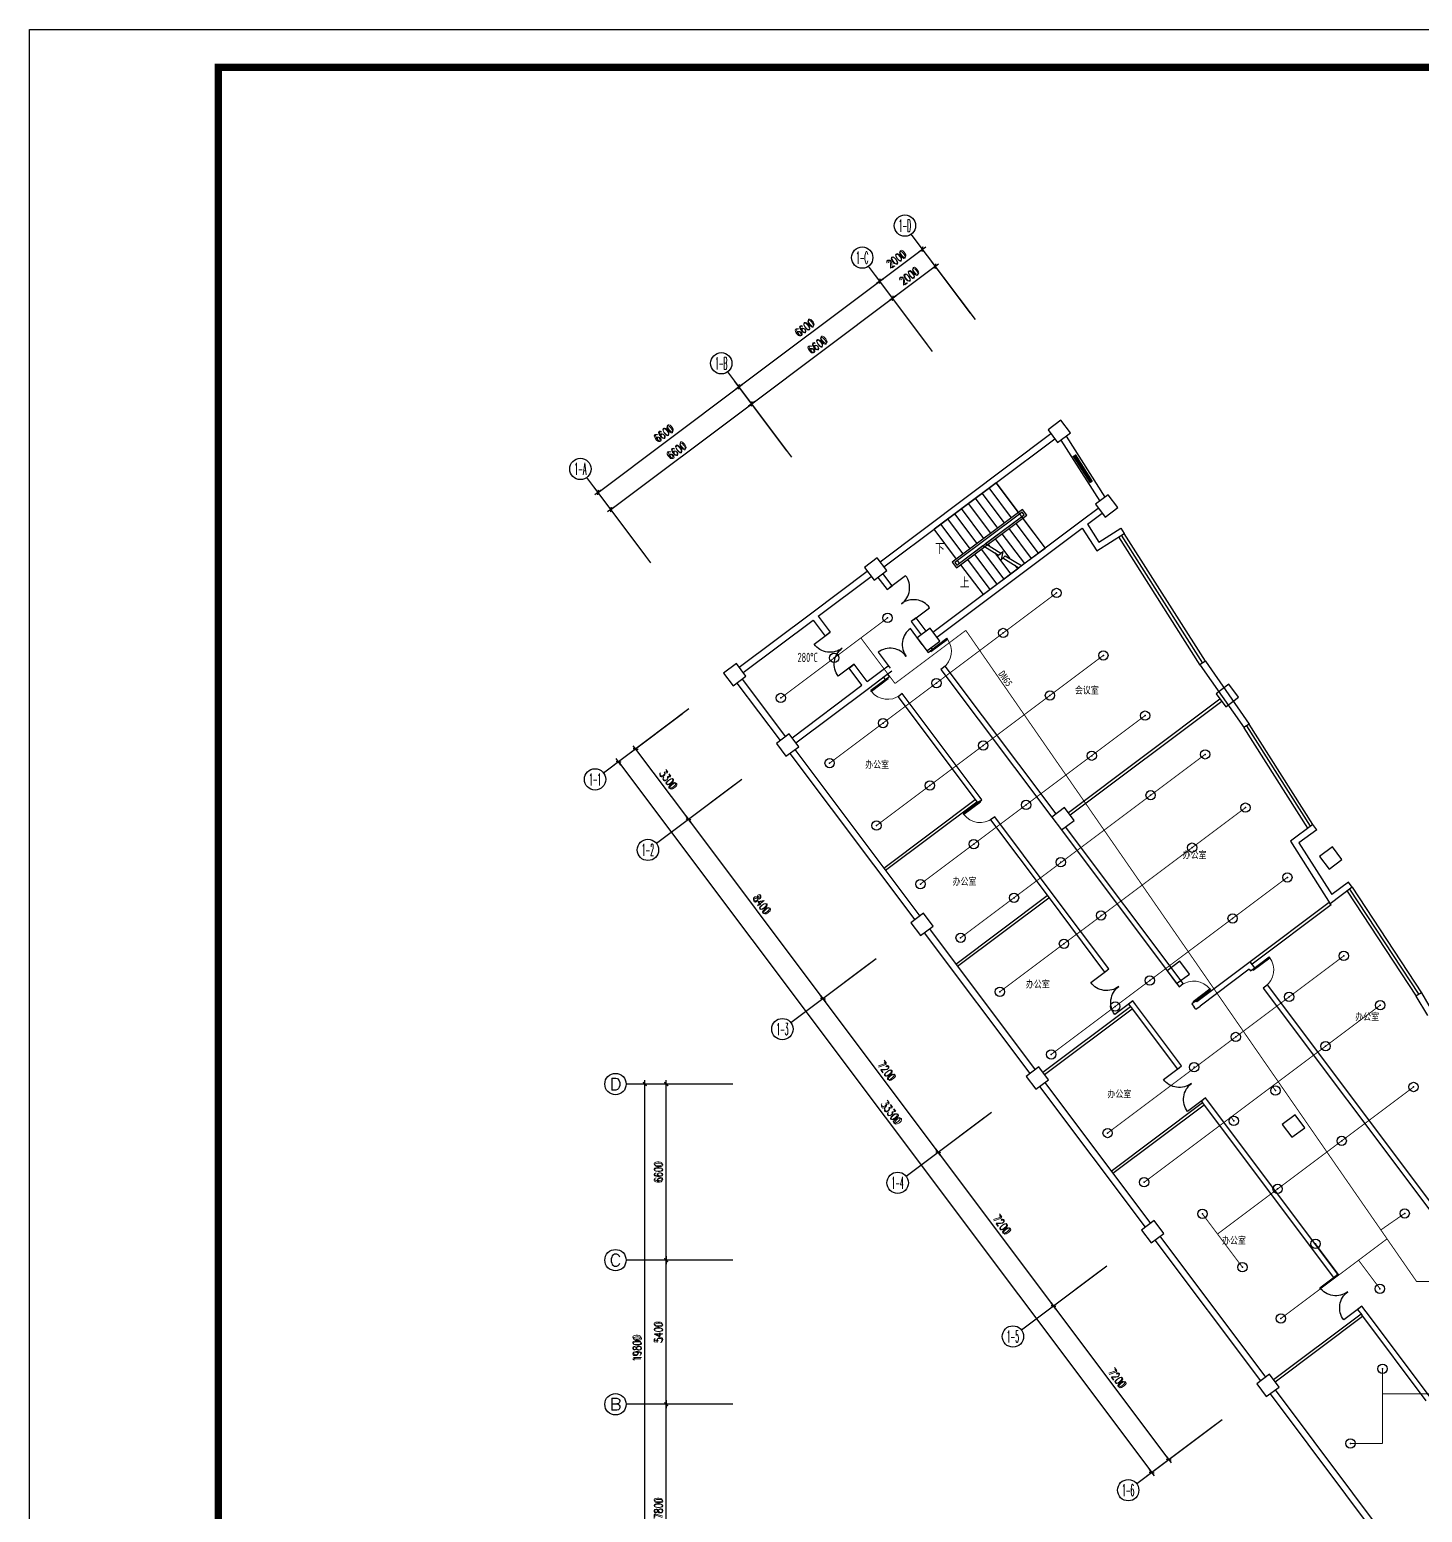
# Model space of a CAD drawing. Extents: x -149393 to 1177518, y -366685 to 296590.
# Drawn here: x 607049 to 659243, y -68251 to -12676 of the extents above; entities that cross this region are included whole.
import ezdxf
from ezdxf.enums import TextEntityAlignment as Align

# ---------------------------------------------------------------- set-up
doc = ezdxf.new("R2010")
doc.units = 0
doc.header["$LTSCALE"] = 1000
doc.header["$MEASUREMENT"] = 0
doc.linetypes.add('常规', pattern=[20, 10, 0, 10])
doc.layers.get('0').update_dxf_attribs({"linetype": 'CONTINUOUS'})
doc.layers.get('Defpoints').update_dxf_attribs({"linetype": 'CONTINUOUS'})
for name, color, linetype in [('AXIS', 3, 'CONTINUOUS'), ('AXIS_TEXT', 7, 'CONTINUOUS'), ('COLUMN', 9, 'CONTINUOUS'), ('EQUIP-消防', 3, 'CONTINUOUS'), ('PUB_TITLE', 253, 'CONTINUOUS'), ('STAIR', 2, 'CONTINUOUS'), ('TEL_SYMB', 3, 'CONTINUOUS'), ('TEL_TEXT', 7, 'CONTINUOUS'), ('TH_TEXT', 7, 'CONTINUOUS'), ('WALL', 9, 'CONTINUOUS'), ('WALL-MOVE', 6, 'CONTINUOUS'), ('WINDOW', 4, 'CONTINUOUS'), ('WIRE-消防', 3, '常规')]:
    doc.layers.add(name, color=color, linetype=linetype)
doc.styles.add('_TCH_AXIS', font='COMPLEX', dxfattribs={"bigfont": 'GBCBIG'})
doc.styles.add('_TCH_DIM', font='SIMPLEX', dxfattribs={"bigfont": 'GBCBIG'})
doc.styles.add('_TCH_DIM_T3', font='SIMPLEX', dxfattribs={"width": 0.705882, "bigfont": 'GBCBIG'})
doc.styles.add('_TEL_DIM', font='', dxfattribs={"width": 0.8, "height": 3.5})
doc.styles.add('COMPLEX', font='COMPLEX')
doc.styles.add('DIM_FONT', font='SIMPLEX.shx', dxfattribs={"width": 0.8})
doc.styles.get("Standard").update_dxf_attribs({"font": 'gbenor.shx', "bigfont": 'gbcbig.shx'})
doc.styles.get('_TEL_DIM').set_extended_font_data('SimSun')
doc.dimstyles.new('_TCH_ARCH&&100', dxfattribs={"dimtxt": 297.5, "dimasz": 100, "dimexe": 250, "dimexo": 300, "dimgap": 126.25, "dimtad": 1, "dimdec": 0, "dimzin": 0, "dimdsep": 46, "dimtxsty": '_TCH_DIM_T3', "dimblk": 'ARCHTICK', "dimcen": 0.09, "dimclrt": 7, "dimazin": 2, "dimtfac": 1, "dimtdec": 0, "dimtix": 1, "dimtmove": 2, "dimatfit": 3, "dimfxl": 1, "dimtolj": 1, "dimtzin": 0, "dimarcsym": 0})
doc.dimstyles.new('DIMN', dxfattribs={"dimtxt": 300, "dimasz": 1, "dimexe": 250, "dimexo": 300, "dimgap": 150, "dimtad": 1, "dimdec": 0, "dimdsep": 46, "dimtxsty": 'DIM_FONT', "dimblk": '_DIMX', "dimcen": 2.5, "dimclrt": 7, "dimadec": 0, "dimazin": 0, "dimtfac": 1, "dimtdec": 0, "dimtix": 1, "dimtmove": 2, "dimatfit": 3, "dimldrblk": '_DIMX', "dimfxl": 1, "dimtolj": 1, "dimarcsym": 0})

# ---------------------------------------------------------------- blocks, each defined once
blk = doc.blocks.new('$equip$00001147')
blk.add_circle((0, 0), 0.5)
at = {"flags": 9}
blk.add_attdef('A', (0, 0), '', height=0.00002, dxfattribs=at)
blk = doc.blocks.new('$equip_U$00000304(cyc-PC)')
blk.add_point((0, 0))
blk.add_blockref('$equip$00001147', (0, 0))
at = {"color": 7, "style": '_TEL_DIM', "flags": 1}
blk.add_attdef('A', text='', height=0.00002, dxfattribs=at).set_placement((0, 0), align=Align.MIDDLE_CENTER)
blk = doc.blocks.new('_DIMX')
blk.add_line((-150, 0), (150, 0))
at = {"const_width": 50}
blk.add_lwpolyline([(-70, -70), (70, 70)], dxfattribs=at)
blk = doc.blocks.new('_ArchTick')
at = {"color": 0, "linetype": 'ByBlock', "const_width": 0.4}
blk.add_lwpolyline([(-0.5, -0.5), (0.5, 0.5)], dxfattribs=at)
blk = doc.blocks.new('*D993')
at = {"layer": 'AXIS', "color": 0, "lineweight": -2, "transparency": 16777216}
for p, q in [((639391, -22742), (640991, -21542)), ((642311, -23302), (640841, -21342)), ((640711, -24502), (639241, -22542))]:
    blk.add_line(p, q, dxfattribs=at)
at = {"layer": 'Defpoints', "color": 0, "transparency": 16777216}
for p in [(640991, -21542), (642491, -23542), (640891, -24742)]:
    blk.add_point(p, dxfattribs=at)
at = {"layer": 'AXIS', "color": 0, "lineweight": -2, "transparency": 16777216, "xscale": 100, "yscale": 100, "zscale": 100}
for p, rotation in [((640991, -21542), 36.87000000000068), ((639391, -22742), 216.8700000000007)]:
    blk.add_blockref('_ArchTick', p, dxfattribs=dict(at, rotation=rotation))
at = {"layer": 'AXIS', "color": 7, "transparency": 16777216, "insert": (640026, -21922), "char_height": 297.5, "attachment_point": 5, "rotation": 36.87, "style": '_TCH_DIM_T3'}
blk.add_mtext('\\A1;2000', dxfattribs=at)
blk = doc.blocks.new('*D994')
at = {"layer": 'AXIS', "color": 0, "lineweight": -2, "transparency": 16777216}
for p, q in [((638911, -22102), (640511, -20902)), ((642311, -23302), (640361, -20702)), ((640711, -24502), (638761, -21902))]:
    blk.add_line(p, q, dxfattribs=at)
at = {"layer": 'Defpoints', "color": 0, "transparency": 16777216}
for p in [(640511, -20902), (642491, -23542), (640891, -24742)]:
    blk.add_point(p, dxfattribs=at)
at = {"layer": 'AXIS', "color": 0, "lineweight": -2, "transparency": 16777216, "xscale": 100, "yscale": 100, "zscale": 100}
for p, rotation in [((640511, -20902), 36.87000000000068), ((638911, -22102), 216.8700000000007)]:
    blk.add_blockref('_ArchTick', p, dxfattribs=dict(at, rotation=rotation))
at = {"layer": 'AXIS', "color": 7, "transparency": 16777216, "insert": (639546, -21282), "char_height": 297.5, "attachment_point": 5, "rotation": 36.87, "style": '_TCH_DIM_T3'}
blk.add_mtext('\\A1;2000', dxfattribs=at)
blk = doc.blocks.new('*D995')
at = {"layer": 'AXIS', "color": 0, "lineweight": -2, "transparency": 16777216}
for p, q in [((634111, -26702), (639391, -22742)), ((640711, -24502), (639241, -22542)), ((635431, -28462), (633961, -26502))]:
    blk.add_line(p, q, dxfattribs=at)
at = {"layer": 'Defpoints', "color": 0, "transparency": 16777216}
for p in [(639391, -22742), (640891, -24742), (635611, -28702)]:
    blk.add_point(p, dxfattribs=at)
at = {"layer": 'AXIS', "color": 0, "lineweight": -2, "transparency": 16777216, "xscale": 100, "yscale": 100, "zscale": 100}
for p, rotation in [((639391, -22742), 36.86999999999998), ((634111, -26702), 216.87)]:
    blk.add_blockref('_ArchTick', p, dxfattribs=dict(at, rotation=rotation))
at = {"layer": 'AXIS', "color": 7, "transparency": 16777216, "insert": (636586, -24502), "char_height": 297.5, "attachment_point": 5, "rotation": 36.87, "style": '_TCH_DIM_T3'}
blk.add_mtext('\\A1;6600', dxfattribs=at)
blk = doc.blocks.new('*D996')
at = {"layer": 'AXIS', "color": 0, "lineweight": -2, "transparency": 16777216}
for p, q in [((633631, -26062), (638911, -22102)), ((640711, -24502), (638761, -21902)), ((635431, -28462), (633481, -25862))]:
    blk.add_line(p, q, dxfattribs=at)
at = {"layer": 'Defpoints', "color": 0, "transparency": 16777216}
for p in [(638911, -22102), (640891, -24742), (635611, -28702)]:
    blk.add_point(p, dxfattribs=at)
at = {"layer": 'AXIS', "color": 0, "lineweight": -2, "transparency": 16777216, "xscale": 100, "yscale": 100, "zscale": 100}
for p, rotation in [((638911, -22102), 36.86999999999998), ((633631, -26062), 216.87)]:
    blk.add_blockref('_ArchTick', p, dxfattribs=dict(at, rotation=rotation))
at = {"layer": 'AXIS', "color": 7, "transparency": 16777216, "insert": (636106, -23862), "char_height": 297.5, "attachment_point": 5, "rotation": 36.87, "style": '_TCH_DIM_T3'}
blk.add_mtext('\\A1;6600', dxfattribs=at)
blk = doc.blocks.new('*D997')
at = {"layer": 'AXIS', "color": 0, "lineweight": -2, "transparency": 16777216}
for p, q in [((635431, -28462), (633961, -26502)), ((628831, -30662), (634111, -26702)), ((630151, -32422), (628681, -30462))]:
    blk.add_line(p, q, dxfattribs=at)
at = {"layer": 'Defpoints', "color": 0, "transparency": 16777216}
for p in [(634111, -26702), (635611, -28702), (630331, -32662)]:
    blk.add_point(p, dxfattribs=at)
at = {"layer": 'AXIS', "color": 0, "lineweight": -2, "transparency": 16777216, "xscale": 100, "yscale": 100, "zscale": 100}
for p, rotation in [((634111, -26702), 36.86999999999998), ((628831, -30662), 216.87)]:
    blk.add_blockref('_ArchTick', p, dxfattribs=dict(at, rotation=rotation))
at = {"layer": 'AXIS', "color": 7, "transparency": 16777216, "insert": (631306, -28462), "char_height": 297.5, "attachment_point": 5, "rotation": 36.87, "style": '_TCH_DIM_T3'}
blk.add_mtext('\\A1;6600', dxfattribs=at)
blk = doc.blocks.new('*D998')
at = {"layer": 'AXIS', "color": 0, "lineweight": -2, "transparency": 16777216}
for p, q in [((628351, -30022), (633631, -26062)), ((635431, -28462), (633481, -25862)), ((630151, -32422), (628201, -29822))]:
    blk.add_line(p, q, dxfattribs=at)
at = {"layer": 'Defpoints', "color": 0, "transparency": 16777216}
for p in [(633631, -26062), (635611, -28702), (630331, -32662)]:
    blk.add_point(p, dxfattribs=at)
at = {"layer": 'AXIS', "color": 0, "lineweight": -2, "transparency": 16777216, "xscale": 100, "yscale": 100, "zscale": 100}
for p, rotation in [((633631, -26062), 36.86999999999998), ((628351, -30022), 216.87)]:
    blk.add_blockref('_ArchTick', p, dxfattribs=dict(at, rotation=rotation))
at = {"layer": 'AXIS', "color": 7, "transparency": 16777216, "insert": (630826, -27822), "char_height": 297.5, "attachment_point": 5, "rotation": 36.87, "style": '_TCH_DIM_T3'}
blk.add_mtext('\\A1;6600', dxfattribs=at)
blk = doc.blocks.new('*D1009')
at = {"layer": 'AXIS', "color": 0, "lineweight": -2, "transparency": 16777216}
for p, q in [((638540, -47679), (636580, -49149)), ((636780, -48999), (641100, -54759)), ((642860, -53439), (640900, -54909))]:
    blk.add_line(p, q, dxfattribs=at)
at = {"layer": 'Defpoints', "color": 0, "transparency": 16777216}
for p in [(638780, -47499), (643100, -53259), (641100, -54759)]:
    blk.add_point(p, dxfattribs=at)
at = {"layer": 'AXIS', "color": 0, "lineweight": -2, "transparency": 16777216, "xscale": 100, "yscale": 100, "zscale": 100}
for p, rotation in [((636780, -48999), 126.8700000000011), ((641100, -54759), 306.8700000000011)]:
    blk.add_blockref('_ArchTick', p, dxfattribs=dict(at, rotation=rotation))
at = {"layer": 'AXIS', "color": 7, "transparency": 16777216, "insert": (639160, -51714), "char_height": 297.5, "attachment_point": 5, "rotation": 306.87, "style": '_TCH_DIM_T3'}
blk.add_mtext('\\A1;7200', dxfattribs=at)
blk = doc.blocks.new('*D1010')
at = {"layer": 'AXIS', "color": 0, "lineweight": -2, "transparency": 16777216}
for p, q in [((647180, -59199), (645220, -60669)), ((645420, -60519), (649740, -66279)), ((651500, -64959), (649540, -66429))]:
    blk.add_line(p, q, dxfattribs=at)
at = {"layer": 'Defpoints', "color": 0, "transparency": 16777216}
for p in [(647420, -59019), (651740, -64779), (649740, -66279)]:
    blk.add_point(p, dxfattribs=at)
at = {"layer": 'AXIS', "color": 0, "lineweight": -2, "transparency": 16777216, "xscale": 100, "yscale": 100, "zscale": 100}
for p, rotation in [((645420, -60519), 126.8700000000012), ((649740, -66279), 306.8700000000013)]:
    blk.add_blockref('_ArchTick', p, dxfattribs=dict(at, rotation=rotation))
at = {"layer": 'AXIS', "color": 7, "transparency": 16777216, "insert": (647800, -63234), "char_height": 297.5, "attachment_point": 5, "rotation": 306.87, "style": '_TCH_DIM_T3'}
blk.add_mtext('\\A1;7200', dxfattribs=at)
blk = doc.blocks.new('*D1011')
at = {"layer": 'AXIS', "color": 0, "lineweight": -2, "transparency": 16777216}
for p, q in [((631520, -38319), (628920, -40269)), ((629120, -40119), (649100, -66759)), ((651500, -64959), (648900, -66909))]:
    blk.add_line(p, q, dxfattribs=at)
at = {"layer": 'Defpoints', "color": 0, "transparency": 16777216}
for p in [(631760, -38139), (651740, -64779), (649100, -66759)]:
    blk.add_point(p, dxfattribs=at)
at = {"layer": 'AXIS', "color": 0, "lineweight": -2, "transparency": 16777216, "xscale": 100, "yscale": 100, "zscale": 100}
for p, rotation in [((629120, -40119), 126.8700000000008), ((649100, -66759), 306.8700000000008)]:
    blk.add_blockref('_ArchTick', p, dxfattribs=dict(at, rotation=rotation))
at = {"layer": 'AXIS', "color": 7, "transparency": 16777216, "insert": (639330, -53274), "char_height": 297.5, "attachment_point": 5, "rotation": 306.87, "style": '_TCH_DIM_T3'}
blk.add_mtext('\\A1;33300', dxfattribs=at)
blk = doc.blocks.new('*D1012')
at = {"layer": 'AXIS', "color": 0, "lineweight": -2, "transparency": 16777216}
for p, q in [((642860, -53439), (640900, -54909)), ((641100, -54759), (645420, -60519)), ((647180, -59199), (645220, -60669))]:
    blk.add_line(p, q, dxfattribs=at)
at = {"layer": 'Defpoints', "color": 0, "transparency": 16777216}
for p in [(643100, -53259), (647420, -59019), (645420, -60519)]:
    blk.add_point(p, dxfattribs=at)
at = {"layer": 'AXIS', "color": 0, "lineweight": -2, "transparency": 16777216, "xscale": 100, "yscale": 100, "zscale": 100}
for p, rotation in [((641100, -54759), 126.8700000000003), ((645420, -60519), 306.8700000000003)]:
    blk.add_blockref('_ArchTick', p, dxfattribs=dict(at, rotation=rotation))
at = {"layer": 'AXIS', "color": 7, "transparency": 16777216, "insert": (643480, -57474), "char_height": 297.5, "attachment_point": 5, "rotation": 306.87, "style": '_TCH_DIM_T3'}
blk.add_mtext('\\A1;7200', dxfattribs=at)
blk = doc.blocks.new('*D1013')
at = {"layer": 'AXIS', "color": 0, "lineweight": -2, "transparency": 16777216}
for p, q in [((633500, -40959), (631540, -42429)), ((631740, -42279), (636780, -48999)), ((638540, -47679), (636580, -49149))]:
    blk.add_line(p, q, dxfattribs=at)
at = {"layer": 'Defpoints', "color": 0, "transparency": 16777216}
for p in [(633740, -40779), (638780, -47499), (636780, -48999)]:
    blk.add_point(p, dxfattribs=at)
at = {"layer": 'AXIS', "color": 0, "lineweight": -2, "transparency": 16777216, "xscale": 100, "yscale": 100, "zscale": 100}
for p, rotation in [((631740, -42279), 126.8700000000008), ((636780, -48999), 306.8700000000008)]:
    blk.add_blockref('_ArchTick', p, dxfattribs=dict(at, rotation=rotation))
at = {"layer": 'AXIS', "color": 7, "transparency": 16777216, "insert": (634480, -45474), "char_height": 297.5, "attachment_point": 5, "rotation": 306.87, "style": '_TCH_DIM_T3'}
blk.add_mtext('\\A1;8400', dxfattribs=at)
blk = doc.blocks.new('*D1014')
at = {"layer": 'AXIS', "color": 0, "lineweight": -2, "transparency": 16777216}
for p, q in [((631520, -38319), (629560, -39789)), ((629760, -39639), (631740, -42279)), ((633500, -40959), (631540, -42429))]:
    blk.add_line(p, q, dxfattribs=at)
at = {"layer": 'Defpoints', "color": 0, "transparency": 16777216}
for p in [(631760, -38139), (633740, -40779), (631740, -42279)]:
    blk.add_point(p, dxfattribs=at)
at = {"layer": 'AXIS', "color": 0, "lineweight": -2, "transparency": 16777216, "xscale": 100, "yscale": 100, "zscale": 100}
for p, rotation in [((629760, -39639), 126.8700000000016), ((631740, -42279), 306.8700000000015)]:
    blk.add_blockref('_ArchTick', p, dxfattribs=dict(at, rotation=rotation))
at = {"layer": 'AXIS', "color": 7, "transparency": 16777216, "insert": (630970, -40794), "char_height": 297.5, "attachment_point": 5, "rotation": 306.87, "style": '_TCH_DIM_T3'}
blk.add_mtext('\\A1;3300', dxfattribs=at)
blk = doc.blocks.new('*D1020')
at = {"layer": 'AXIS', "color": 0, "lineweight": -2, "transparency": 16777216}
for p, q in [((633105, -64198), (630655, -64198)), ((630905, -71998), (630905, -64198)), ((633105, -71998), (630655, -71998))]:
    blk.add_line(p, q, dxfattribs=at)
at = {"layer": 'Defpoints', "color": 0, "transparency": 16777216}
for p in [(630905, -64198), (633405, -64198), (633405, -71998)]:
    blk.add_point(p, dxfattribs=at)
at = {"layer": 'AXIS', "color": 0, "lineweight": -2, "transparency": 16777216, "xscale": 100, "yscale": 100, "zscale": 100}
for p, rotation in [((630905, -64198), 90), ((630905, -71998), 270)]:
    blk.add_blockref('_ArchTick', p, dxfattribs=dict(at, rotation=rotation))
at = {"layer": 'AXIS', "color": 7, "transparency": 16777216, "insert": (630630, -68098), "char_height": 297.5, "attachment_point": 5, "rotation": 90, "style": '_TCH_DIM_T3'}
blk.add_mtext('\\A1;7800', dxfattribs=at)
blk = doc.blocks.new('*D1021')
at = {"layer": 'AXIS', "color": 0, "lineweight": -2, "transparency": 16777216}
for p, q in [((632805, -52198), (629855, -52198)), ((630105, -71998), (630105, -52198)), ((632805, -71998), (629855, -71998))]:
    blk.add_line(p, q, dxfattribs=at)
at = {"layer": 'Defpoints', "color": 0, "transparency": 16777216}
for p in [(630105, -52198), (633105, -52198), (633105, -71998)]:
    blk.add_point(p, dxfattribs=at)
at = {"layer": 'AXIS', "color": 0, "lineweight": -2, "transparency": 16777216, "xscale": 100, "yscale": 100, "zscale": 100}
for p, rotation in [((630105, -52198), 90), ((630105, -71998), 270)]:
    blk.add_blockref('_ArchTick', p, dxfattribs=dict(at, rotation=rotation))
at = {"layer": 'AXIS', "color": 7, "transparency": 16777216, "insert": (629830, -62098), "char_height": 297.5, "attachment_point": 5, "rotation": 90, "style": '_TCH_DIM_T3'}
blk.add_mtext('\\A1;19800', dxfattribs=at)
blk = doc.blocks.new('*D1022')
at = {"layer": 'AXIS', "color": 0, "lineweight": -2, "transparency": 16777216}
for p, q in [((633105, -58798), (630655, -58798)), ((630905, -64198), (630905, -58798)), ((633105, -64198), (630655, -64198))]:
    blk.add_line(p, q, dxfattribs=at)
at = {"layer": 'Defpoints', "color": 0, "transparency": 16777216}
for p in [(630905, -58798), (633405, -58798), (633405, -64198)]:
    blk.add_point(p, dxfattribs=at)
at = {"layer": 'AXIS', "color": 0, "lineweight": -2, "transparency": 16777216, "xscale": 100, "yscale": 100, "zscale": 100}
for p, rotation in [((630905, -58798), 90), ((630905, -64198), 270)]:
    blk.add_blockref('_ArchTick', p, dxfattribs=dict(at, rotation=rotation))
at = {"layer": 'AXIS', "color": 7, "transparency": 16777216, "insert": (630630, -61498), "char_height": 297.5, "attachment_point": 5, "rotation": 90, "style": '_TCH_DIM_T3'}
blk.add_mtext('\\A1;5400', dxfattribs=at)
blk = doc.blocks.new('*D1023')
at = {"layer": 'AXIS', "color": 0, "lineweight": -2, "transparency": 16777216}
for p, q in [((633105, -52198), (630655, -52198)), ((630905, -58798), (630905, -52198)), ((633105, -58798), (630655, -58798))]:
    blk.add_line(p, q, dxfattribs=at)
at = {"layer": 'Defpoints', "color": 0, "transparency": 16777216}
for p in [(630905, -52198), (633405, -52198), (633405, -58798)]:
    blk.add_point(p, dxfattribs=at)
at = {"layer": 'AXIS', "color": 0, "lineweight": -2, "transparency": 16777216, "xscale": 100, "yscale": 100, "zscale": 100}
for p, rotation in [((630905, -52198), 90), ((630905, -58798), 270)]:
    blk.add_blockref('_ArchTick', p, dxfattribs=dict(at, rotation=rotation))
at = {"layer": 'AXIS', "color": 7, "transparency": 16777216, "insert": (630630, -55498), "char_height": 297.5, "attachment_point": 5, "rotation": 90, "style": '_TCH_DIM_T3'}
blk.add_mtext('\\A1;6600', dxfattribs=at)
blk = doc.blocks.new('_FZHK')
blk.add_lwpolyline([(-0.5, -0.5), (0.5, -0.5), (0.5, 0.5), (-0.5, 0.5)], close=True)
blk = doc.blocks.new('_AXISO')
blk.add_circle((0, 0), 0.5)
at = {"layer": 'AXIS_TEXT', "style": 'COMPLEX', "width": 1.041667}
blk.add_attdef('A', text='', height=0.56, dxfattribs=at).set_placement((-0.25, -0.28), (0.25, -0.28), align=Align.FIT)
blk = doc.blocks.new('$TCHSYS$WIN2D')
for p, q in [((-0.5, 0.5), (0.5, 0.5)), ((0.5, 0.167), (-0.5, 0.167)), ((0.5, -0.167), (-0.5, -0.167)), ((-0.5, -0.5), (0.5, -0.5))]:
    blk.add_line(p, q)
blk = doc.blocks.new('$DorLib2D$00000001')
for p, q in [((0.45, 0.975), (0.5, 0.975)), ((0.45, 0), (0.45, 0.975)), ((0.5, 0), (0.5, 0.975)), ((0.5, 0), (0.45, 0))]:
    blk.add_line(p, q)
at = {"lineweight": 13}
blk.add_arc((0.475, 0), 0.975, 91.46928, 180, dxfattribs=at)

msp = doc.modelspace()

# ---------------------------------------------------------------- linework, layer by layer
at = {"color": 59}
for p, q in [((651018.1, -36418.4), (647968.7, -31626)), ((651114.4, -36346.2), (648070, -31561.6)), ((650921.8, -36490.6), (647867.5, -31690.5)), ((654956.2, -42606.6), (652562.6, -38845.8)), ((655053.2, -42535.4), (652659.5, -38774.6)), ((655143.2, -42469.2), (652756.5, -38703.4)), ((656420, -44968.7), (659010.1, -48898.6)), ((656516.6, -44897.2), (659113.6, -48837.5)), ((656618.4, -44821.7), (659211.9, -48779.4))]:
    msp.add_line(p, q, dxfattribs=at)
at = {"layer": 'AXIS'}
for p, q in [((642490.6, -23542.2), (640090.6, -20342.2)), ((640890.6, -24742.2), (638490.6, -21542.2)), ((635610.6, -28702.2), (633210.6, -25502.2)), ((630330.7, -32662.2), (627930.6, -29462.2)), ((631759.5, -38139.3), (628559.5, -40539.3)), ((633739.5, -40779.3), (630539.5, -43179.3)), ((633739.5, -40779.3), (630539.5, -43179.3)), ((638779.6, -47499.3), (635579.6, -49899.3)), ((633404.7, -52198.2), (629404.7, -52198.2)), ((643099.6, -53259.3), (639899.6, -55659.3)), ((633404.7, -58798.2), (629404.7, -58798.2)), ((633404.7, -58798.2), (629404.7, -58798.2)), ((647419.6, -59019.3), (644219.6, -61419.3)), ((633404.7, -64198.2), (629404.7, -64198.2)), ((633404.7, -64198.2), (629404.7, -64198.2)), ((651739.6, -64779.3), (648539.6, -67179.3))]:
    msp.add_line(p, q, dxfattribs=at)
for centre in [(628239.5, -40779.3), (630219.5, -43419.3), (635259.6, -50139.3), (629004.7, -52198.2), (639579.6, -55899.3), (629004.7, -58798.2), (629004.7, -64198.2)]:
    msp.add_circle(centre, 400, dxfattribs=at)
at = {"layer": 'PUB_TITLE'}
msp.add_lwpolyline([(607049.5, -12676.1), (725849.5, -12676.1), (725849.5, -96684.6), (607049.5, -96684.6)], close=True, dxfattribs=at)
at = {"layer": 'PUB_TITLE', "const_width": 270.7}
msp.add_lwpolyline([(614120.9, -14090.4), (724435.2, -14090.4), (724435.2, -95270.4), (614120.9, -95270.4), (614120.9, -14090.4)], close=True, dxfattribs=at)
at = {"layer": 'STAIR', "color": 59}
for p, q in [((643265.6, -29659.7), (640941.9, -31402.5)), ((643846.5, -30972.2), (643007.4, -29853.4)), ((644104.7, -30778.5), (643265.6, -29659.7)), ((643265.6, -29659.7), (645101.6, -32107.7)), ((643071.9, -31553.1), (642232.8, -30434.3)), ((643330.1, -31359.5), (642491, -30240.7)), ((643588.3, -31165.8), (642749.2, -30047)), ((642297.4, -32134), (641458.3, -31015.2)), ((644262.5, -30660.2), (641623.2, -32639.7)), ((642555.6, -31940.4), (641716.4, -30821.6)), ((644248.1, -30760.6), (641723.6, -32654)), ((641781, -32850), (644420.2, -30870.6)), ((641795.3, -32749.6), (644319.8, -30856.2)), ((644147.7, -30835.9), (641824, -32578.7)), ((642813.7, -31746.8), (641974.6, -30627.9)), ((642876.6, -31938.7), (644219.4, -30931.5)), ((644319.8, -30856.2), (644248.1, -30760.6)), ((644420.2, -30870.6), (644262.5, -30660.2)), ((644262.5, -30988.9), (645101.6, -32107.7)), ((641781, -32521.3), (640941.9, -31402.5)), ((642039.2, -32327.7), (641200.1, -31208.9)), ((643487.9, -31569.8), (644327, -32688.7)), ((643746.1, -31376.2), (644585.2, -32495)), ((644004.3, -31182.6), (644843.4, -32301.4)), ((641895.7, -32674.3), (642773.8, -32015.8)), ((642713.3, -32150.8), (643552.4, -33269.6)), ((642773.8, -32015.8), (643362.2, -32377.3)), ((642876.6, -31938.7), (643452.1, -32292.3)), ((642971.5, -31957.1), (643026.9, -32031)), ((643229.7, -31763.5), (643775.2, -32490.8)), ((643362.2, -32377.3), (643517.1, -32230.7)), ((643517.1, -32230.7), (643452.6, -32545.7)), ((644223.5, -32766.3), (645101.6, -32107.7)), ((641623.2, -32639.7), (641781, -32850)), ((641723.6, -32654), (641795.3, -32749.6)), ((641895.7, -32674.3), (641824, -32578.7)), ((641938.8, -32731.7), (642777.9, -33850.5)), ((642197, -32538.1), (643036.1, -33656.9)), ((642455.1, -32344.4), (643294.3, -33463.2)), ((643222.1, -32291.2), (643810.6, -33075.9)), ((643452.6, -32545.7), (643614.8, -32392.2)), ((643524.9, -32477.3), (644120.7, -32843.4)), ((643614.8, -32392.2), (644223.5, -32766.3)), ((643970.4, -32751), (644068.8, -32882.3)), ((642777.9, -33850.5), (644120.7, -32843.4))]:
    msp.add_line(p, q, dxfattribs=at)
at = {"layer": 'TEL_SYMB', "color": 59, "elevation": 1793}
msp.add_lwpolyline([(641253.9, -32087.4, 0, 0, 0), (644280.4, -29817.5, 0, 0, 0), (645234.2, -31089.3, 0, 0, 0), (643914.6, -32079, 95.6, 0, 0), (643627.7, -32294.2, 0, 0, 0)], format="xyseb", dxfattribs=at)
at = {"layer": 'TEL_SYMB', "color": 59}
msp.add_lwpolyline([(642207.7, -33359.2, 0, 0, 0), (643082.7, -32703, 95.6, 0, 0), (643369.6, -32487.8, 0, 0, 0)], format="xyseb", dxfattribs=at)
at = {"layer": 'WALL', "color": 59}
for p, q in [((638922.1, -32617.4), (645322, -27817.4)), ((639066.1, -32809.4), (645466, -28009.4)), ((645699.3, -28059.4), (647153, -30344.1)), ((645891.9, -27915), (647345.6, -30199.7)), ((640902.1, -35257.4), (646459.5, -31089.3)), ((646459.5, -31089.3), (647098.8, -30609.8)), ((646692.4, -31214.6), (647242.8, -30801.8)), ((641046.1, -35449.4), (646499.8, -31359.1)), ((646499.8, -31359.1), (647044.1, -32214.4)), ((646692.4, -31214.6), (647117.7, -31883.1)), ((647044.1, -32214.4), (648070, -31561.6)), ((647117.7, -31883.1), (647941.1, -31359.1)), ((647941.1, -31359.1), (648070, -31561.6)), ((636358.8, -34539.8), (638442.1, -32977.4)), ((636598.8, -34659.8), (638586.1, -33169.4)), ((638838.1, -33205.4), (639182.2, -33664.2)), ((639374.2, -33520.2), (639030.1, -33061.4)), ((639182.2, -33664.2), (639374.2, -33520.2)), ((633642.1, -36577.4), (636358.8, -34539.8)), ((633786.1, -36769.4), (636406.8, -34803.8)), ((636406.8, -34803.8), (636858.9, -35406.7)), ((636598.8, -34659.8), (637050.9, -35262.7)), ((640274.2, -34720.2), (640082.2, -34864.2)), ((640082.2, -34864.2), (640458.1, -35365.4)), ((640650.1, -35221.4), (640274.2, -34720.2)), ((637050.9, -35262.7), (636858.9, -35406.7)), ((637758.9, -36606.7), (637950.9, -36462.7)), ((638242.8, -37251.8), (637758.9, -36606.7)), ((638434.8, -37107.8), (637950.9, -36462.7)), ((638982.1, -36697.4), (639222, -36517.4)), ((650921.8, -36490.6), (652562.6, -38845.8)), ((651114.4, -36346.2), (652756.5, -38703.4)), ((633558.1, -37165.4), (635178.1, -39325.4)), ((633750.1, -37021.4), (635370.1, -39181.4)), ((638434.8, -37107.8), (638982.1, -36697.4)), ((638482.8, -37371.8), (639126.1, -36889.4)), ((639126.1, -36889.4), (639366, -36709.4)), ((635622.1, -39217.4), (638242.8, -37251.8)), ((635766.1, -39409.4), (638482.8, -37371.8)), ((651657.6, -37765.7), (645978.1, -42025.4)), ((651729.6, -37861.7), (646050.1, -42121.4)), ((635538.1, -39805.4), (640218.1, -46045.4)), ((635730.1, -39661.4), (640410.1, -45901.4)), ((655143.2, -42469.2), (654297.3, -43090.8)), ((655285.3, -42662.7), (654620.3, -43151.3)), ((655285.3, -42662.7), (655143.2, -42469.2)), ((654297.3, -43090.8), (655789.6, -45436.1)), ((654620.3, -43151.3), (655853.7, -45089.8)), ((656618.4, -44821.7), (655789.6, -45436.1)), ((656475.5, -44628.9), (655853.7, -45089.8)), ((656618.4, -44821.7), (656475.5, -44628.9)), ((655753.6, -45388.1), (652794, -47613.4)), ((655825.7, -45484), (652866.1, -47709.3)), ((655825.7, -45484), (655753.6, -45388.1)), ((640578.1, -46525.4), (644538.1, -51805.4)), ((640770.1, -46381.4), (644730.1, -51661.4)), ((652866.1, -47709.3), (652794, -47613.4)), ((659211.9, -48779.4), (659005.3, -48901.5)), ((659005.3, -48901.5), (659436.6, -49631.5)), ((659211.9, -48779.4), (659629.8, -49486.6)), ((645090.1, -52141.4), (649050.1, -57421.4)), ((644898.1, -52285.4), (648858.1, -57565.4)), ((649218.1, -58045.4), (653178.1, -63325.4)), ((649410.1, -57901.4), (653370.1, -63181.4)), ((653538.1, -63805.4), (657927.8, -69658.2)), ((653730.1, -63661.4), (658137.8, -69538.2))]:
    msp.add_line(p, q, dxfattribs=at)
at = {"layer": 'WALL'}
for p, q in [((640674.1, -35953.4), (640720.8, -36015.7)), ((640720.8, -36015.7), (640880.8, -35895.7)), ((640880.8, -35895.7), (640834.1, -35833.4)), ((641360.8, -36535.7), (641200.8, -36655.7)), ((641200.8, -36655.7), (645354.1, -42193.4)), ((645514.1, -42073.4), (641360.8, -36535.7)), ((639046.1, -36949.4), (639114.6, -37040.7)), ((639114.6, -37040.7), (639274.6, -36920.7)), ((639274.6, -36920.7), (639206.1, -36829.4)), ((639754.6, -37560.7), (639594.6, -37680.7)), ((639594.6, -37680.7), (642514.1, -41573.4)), ((642674.1, -41453.4), (639754.6, -37560.7)), ((642514.1, -41573.4), (642578.2, -41658.9)), ((642578.2, -41658.9), (642738.2, -41538.9)), ((642738.2, -41538.9), (642674.1, -41453.4)), ((643218.2, -42178.9), (643058.2, -42298.9)), ((645374.1, -45053.4), (643218.2, -42178.9)), ((643058.2, -42298.9), (645214.1, -45173.4)), ((645714.1, -42673.4), (650124.3, -48553.6)), ((650284.3, -48433.6), (645874.1, -42553.4)), ((645214.1, -45173.4), (647335.9, -48002.5)), ((647495.9, -47882.5), (645374.1, -45053.4)), ((652794.1, -47613.4), (650794.1, -49113.4)), ((652962.1, -47837.4), (652794.1, -47613.4)), ((647335.9, -48002.5), (647495.9, -47882.5)), ((652754.1, -47893.4), (650914.1, -49273.4)), ((652754.1, -47893.4), (652802.1, -47957.4)), ((652802.1, -47957.4), (652962.1, -47837.4)), ((650124.3, -48553.6), (650284.3, -48433.6)), ((653442.1, -48477.4), (653282.1, -48597.4)), ((653282.1, -48597.4), (659562.8, -56971.6)), ((659562.8, -56638.3), (653442.1, -48477.4)), ((648395.9, -49082.5), (648235.9, -49202.5)), ((648235.9, -49202.5), (648334.1, -49333.4)), ((648334.1, -49333.4), (650061.7, -51636.9)), ((648494.1, -49213.4), (648395.9, -49082.5)), ((650221.7, -51516.9), (648494.1, -49213.4)), ((650764.3, -49073.6), (650604.3, -49193.6)), ((650604.3, -49193.6), (650694.1, -49313.4)), ((650754.1, -49393.4), (650694.1, -49313.4)), ((650754.1, -49393.4), (650914.1, -49273.4)), ((650794.1, -49113.4), (650764.3, -49073.6)), ((650914.1, -49273.4), (650914.1, -49273.4)), ((650061.7, -51636.9), (650221.7, -51516.9)), ((651121.7, -52716.9), (650961.7, -52836.9)), ((651194.1, -52813.4), (651121.7, -52716.9)), ((650961.7, -52836.9), (651034.1, -52933.4)), ((651034.1, -52933.4), (655915.6, -59442)), ((656075.6, -59322), (651194.1, -52813.4)), ((655915.6, -59442), (656075.6, -59322)), ((656975.6, -60522), (656815.6, -60642)), ((657134.1, -60733.3), (656975.6, -60522)), ((656815.6, -60642), (656974.1, -60853.4)), ((659382.8, -64064.9), (656974.1, -60853.4)), ((659507.8, -63898.2), (657134.1, -60733.3))]:
    msp.add_line(p, q, dxfattribs=at)
at = {"layer": 'WALL', "color": 59}
for points in [[(651114.4, -36346.2), (650911.9, -36475)], [(652756.5, -38703.4), (652554, -38832.2)]]:
    msp.add_lwpolyline(points, dxfattribs=at)
at = {"layer": 'WALL-MOVE', "color": 59}
for p, q in [((639060.1, -44101.4), (642484.1, -41533.4)), ((639120.1, -44181.4), (642544.1, -41613.4)), ((639060.1, -44101.4), (639120.1, -44181.4)), ((641760.1, -47701.4), (645184.1, -45133.4)), ((641820.1, -47781.4), (645244.1, -45213.4)), ((641760.1, -47701.4), (641820.1, -47781.4)), ((645024.1, -51753.4), (648304.1, -49293.4)), ((645084.1, -51833.4), (648364.1, -49373.4)), ((647580.1, -55461.4), (651004.1, -52893.4)), ((647640.1, -55541.4), (651064.1, -52973.4)), ((647580.1, -55461.4), (647640.1, -55541.4)), ((653664.1, -63273.4), (656944.1, -60813.4)), ((653724.1, -63353.4), (657004.1, -60893.4))]:
    msp.add_line(p, q, dxfattribs=at)
at = {"layer": 'WINDOW', "color": 59, "extrusion": (7.34766e-17, -9.79684e-17, -1)}
msp.add_lwpolyline([(-640178.2, -34792.2), (-640778.2, -34342.2, -0.4142136), (-639728.2, -34192.2, -0.4142136), (-639878.2, -33142.2), (-639278.2, -33592.2)], format="xyb", dxfattribs=at)
at = {"layer": 'WINDOW', "color": 59, "extrusion": (0, 0, -1)}
msp.add_lwpolyline([(-637950.9, -36462.7), (-637350.9, -36912.7, 0.4142136), (-637500.9, -35862.7, 0.4142136), (-636450.9, -35712.7), (-637050.9, -35262.7)], format="xyb", dxfattribs=at)
at = {"layer": 'WINDOW', "color": 59, "extrusion": (9.87497e-17, 7.24231e-17, -1)}
msp.add_lwpolyline([(-640503.6, -35726.3), (-640060, -35121.5, -0.4142136), (-639898.8, -36169.9, -0.4142136), (-638850.5, -36008.6), (-639294, -36613.4)], format="xyb", dxfattribs=at)
at = {"layer": 'WINDOW', "color": 59}
for points in [[(648315.9, -49142.5), (647715.9, -49592.5, -0.4142136), (647865.9, -48542.5, -0.4142136), (646815.9, -48392.5), (647415.9, -47942.5)], [(651041.7, -52776.9), (650441.7, -53226.9, -0.4142136), (650591.7, -52176.9, -0.4142136), (649541.7, -52026.9), (650141.7, -51576.9)], [(656895.6, -60582), (656295.6, -61032, -0.4142136), (656445.6, -59982, -0.4142136), (655395.6, -59832), (655995.6, -59382)]]:
    msp.add_lwpolyline(points, format="xyb", dxfattribs=at)
at = {"layer": 'WIRE-消防', "linetype": '常规', "const_width": 35}
for points in [[(645533.3, -33790.6), (645031.1, -34167.3)], [(645031.1, -34167.3), (643031.1, -35667.3)], [(639200.4, -34726.4), (637200.4, -36226.4)], [(638200.4, -35476.4), (639480.5, -37183.2)], [(642134.2, -35192.9), (639480.5, -37183.2)], [(642134.2, -35192.9), (659029.7, -59602.4), (659979.4, -59602.4)], [(643031.1, -35667.3), (641031.1, -37167.3)], [(647288.3, -36130.6), (646786.1, -36507.2)], [(637200.4, -36226.4), (635200.4, -37726.4)], [(646786.1, -36507.2), (644786.1, -38007.2)], [(641031.1, -37167.3), (639031.1, -38667.3)], [(644786.1, -38007.2), (642786.1, -39507.3)], [(639031.1, -38667.3), (637031.1, -40167.3)], [(648711.5, -38494), (646912.9, -39843)], [(648851.5, -38389), (648349.3, -38765.7)], [(642786.1, -39507.3), (640786.1, -41007.3)], [(646912.9, -39843), (644392.9, -41733)], [(651104, -39839.4), (649940, -40712.4)], [(640786.1, -41007.3), (638786.1, -42507.3)], [(649940, -40712.4), (647940, -42212.4)], [(644392.9, -41733), (642432.9, -43203)], [(647940, -42212.4), (645940, -43712.5)], [(652613.2, -41836.9), (650613.2, -43336.9)], [(642432.9, -43203), (640432.9, -44703)], [(650613.2, -43336.9), (648213.2, -45136.9)], [(645940, -43712.5), (643940, -45212.5)], [(650133.5, -47487.7), (654183.6, -44450.1)], [(643940, -45212.5), (641940, -46712.5)], [(648213.2, -45136.9), (645813.2, -46936.9)], [(645813.2, -46936.9), (643413.2, -48736.9)], [(647733.5, -49287.7), (650133.5, -47487.7)], [(652249, -50432.4), (656299.2, -47394.8)], [(645333.5, -51087.7), (647733.5, -49287.7)], [(657665.6, -49242.1), (655615.4, -50779.7)], [(649849, -52232.4), (652249, -50432.4)], [(655615.4, -50779.7), (653615.4, -52279.7)], [(647449, -54032.4), (649849, -52232.4)], [(653615.4, -52279.7), (651215.4, -54079.7)], [(653621.6, -52275.1), (653736.8, -52441.6)], [(658915, -52307.6), (656220.2, -54328.7)], [(652061.2, -53411), (652176.4, -53577.5)], [(651215.4, -54079.7), (648815.4, -55879.7)], [(656220.2, -54328.7), (653820.2, -56128.7)], [(653820.2, -56128.7), (651567.3, -57818.4)], [(651000, -57062), (652500, -59062)], [(658581.2, -57045.8), (657688.1, -57664)], [(653942.1, -60984.8), (657921, -58000.6)], [(655243, -58184.3), (656118.9, -59352.1)], [(657654.2, -59868.5), (656853.6, -58801.1)], [(657753.3, -62868.5), (657753.3, -65668.5)], [(661890.8, -63813.3), (657753.3, -63813.3)], [(656548, -65668.5), (657753.3, -65668.5)]]:
    msp.add_lwpolyline(points, dxfattribs=at)

# ---------------------------------------------------------------- block references
at = {"layer": 'AXIS'}
ref = msp.add_blockref('_AXISO', (639850.6, -20022.2), dxfattribs=dict(at, xscale=800, yscale=800, zscale=800))
ref.add_attrib('A', '1-D', dxfattribs={"layer": 'AXIS_TEXT', "height": 452.55, "style": '_TCH_AXIS', "width": 0.362069}).set_placement((639624.4, -20248.5), (640076.9, -20248.5), align=Align.FIT)
ref = msp.add_blockref('_AXISO', (638250.6, -21222.2), dxfattribs=dict(at, xscale=800, yscale=800, zscale=800))
ref.add_attrib('A', '1-C', dxfattribs={"layer": 'AXIS_TEXT', "height": 452.55, "style": '_TCH_AXIS', "width": 0.375}).set_placement((638024.4, -21448.5), (638476.9, -21448.5), align=Align.FIT)
ref = msp.add_blockref('_AXISO', (632970.6, -25182.2), dxfattribs=dict(at, xscale=800, yscale=800, zscale=800))
ref.add_attrib('A', '1-B', dxfattribs={"layer": 'AXIS_TEXT', "height": 452.55, "style": '_TCH_AXIS', "width": 0.362069}).set_placement((632744.4, -25408.5), (633196.9, -25408.5), align=Align.FIT)
ref = msp.add_blockref('_AXISO', (627690.6, -29142.2), dxfattribs=dict(at, xscale=800, yscale=800, zscale=800))
ref.add_attrib('A', '1-A', dxfattribs={"layer": 'AXIS_TEXT', "height": 452.55, "style": '_TCH_AXIS', "width": 0.355932}).set_placement((627464.4, -29368.5), (627916.9, -29368.5), align=Align.FIT)
ref = msp.add_blockref('_AXISO', (643899.6, -61659.3), dxfattribs=dict(at, xscale=800, yscale=800, zscale=800))
ref.add_attrib('A', '1-5', dxfattribs={"layer": 'AXIS_TEXT', "height": 452.55, "style": '_TCH_AXIS', "width": 0.381818}).set_placement((643673.3, -61885.5), (644125.9, -61885.5), align=Align.FIT)
ref = msp.add_blockref('_AXISO', (648219.6, -67419.3), dxfattribs=dict(at, xscale=800, yscale=800, zscale=800))
ref.add_attrib('A', '1-6', dxfattribs={"layer": 'AXIS_TEXT', "height": 452.55, "style": '_TCH_AXIS', "width": 0.381818}).set_placement((647993.3, -67645.5), (648445.9, -67645.5), align=Align.FIT)
at = {"layer": 'COLUMN', "color": 59}
for p, xscale, yscale, zscale, rotation in [((645634, -27733.4), 600.0000000000551, 600.0000000000551, 600.0000000000551, 36.86999999999735), ((647410.8, -30525.8), 600.0000000000144, 600.0000000000144, 600.0000000000144, 306.8700000000038), ((638754.1, -32893.4), 599.999999999962, 599.999999999962, 599.999999999962, 36.87000000000402), ((640734.1, -35533.4), 599.9999999999445, 599.9999999999445, 599.9999999999445, 306.8699999999949), ((633474.1, -36853.4), 599.999999999962, 599.999999999962, 599.999999999962, 36.87000000000402), ((651933.6, -37633.7), 599.9999999999562, 599.9999999999562, 599.9999999999562, 306.869999999994), ((635454.1, -39493.4), 599.999999999962, 599.999999999962, 599.999999999962, 36.87000000000402), ((645774.1, -42253.4), 599.9999999999445, 599.9999999999445, 599.9999999999445, 306.8699999999949), ((655810.3, -43726.2), 599.9999999999562, 599.9999999999562, 599.9999999999562, 306.869999999994), ((640494.1, -46213.4), 600.0000000000464, 600.0000000000464, 600.0000000000464, 36.86999999999623), ((650094.1, -48013.4), 600.0000000000144, 600.0000000000144, 600.0000000000144, 306.8700000000038), ((644814.1, -51973.4), 599.999999999962, 599.999999999962, 599.999999999962, 36.87000000000402), ((654414.1, -53773.4), 600.0000000000464, 600.0000000000464, 600.0000000000464, 216.8699999999962), ((649134.1, -57733.4), 599.999999999962, 599.999999999962, 599.999999999962, 36.87000000000402), ((653454.1, -63493.4), 600.000000000026, 600.000000000026, 600.000000000026, 306.8700000000029)]:
    msp.add_blockref('_FZHK', p, dxfattribs=dict(at, xscale=xscale, yscale=yscale, zscale=zscale, rotation=rotation))
at = {"layer": 'EQUIP-消防', "xscale": 350, "yscale": 350, "zscale": 350}
for p in [(645533.3, -33790.6), (639200.4, -34726.4), (643533.3, -35290.6), (637200.4, -36226.4), (647288.3, -36130.6), (641031.1, -37167.3), (635200.4, -37726.4), (645288.3, -37630.6), (648851.5, -38389), (639031.1, -38667.3), (642786.1, -39507.3), (637031.1, -40167.3), (646851.5, -39889), (651104, -39839.4), (640786.1, -41007.3), (644392.9, -41733), (649060.5, -41372), (652613.2, -41836.9), (638786.1, -42507.3), (642432.9, -43203), (650613.2, -43336.9), (645692.9, -43883), (654183.6, -44450.1), (640432.9, -44703), (643940, -45212.5), (647200.7, -45877.1), (652133.5, -45987.7), (641940, -46712.5), (645813.2, -46936.9), (656299.2, -47394.8), (649029.6, -48315.6), (643413.2, -48736.9), (654249, -48932.4), (647733.5, -49287.7), (657665.6, -49242.1), (652249, -50432.4), (645333.5, -51087.7), (655615.4, -50779.7), (650688.6, -51568.4), (658915, -52307.6), (653736.8, -52441.6), (647449, -54032.4), (652176.4, -53577.5), (656220.2, -54328.7), (648815.4, -55879.7), (653820.2, -56128.7), (651000, -57062), (658581.2, -57045.8), (655243, -58184.3), (652500, -59062), (657654.2, -59868.5), (653942.1, -60984.8), (657753.3, -62868.5), (656548, -65668.5)]:
    msp.add_blockref('$equip_U$00000304(cyc-PC)', p, dxfattribs=at)
at = {"layer": 'WINDOW', "color": 59}
for name, p, xscale, yscale, zscale, rotation in [('$TCHSYS$WIN2D', (646522.4, -29129.6), -1200, -100, -1200, 302.468556140008), ('$DorLib2D$00000001', (641040.8, -36275.7), 800, -800, 800, 126.8700000000002), ('$DorLib2D$00000001', (639434.6, -37300.7), 800, 800, 800, 126.8700000000003), ('$DorLib2D$00000001', (642898.2, -41918.9), 800, 800, 800, 126.8700000000002), ('$DorLib2D$00000001', (653122.1, -48217.4), 800.0000000000001, -800, 800.0000000000001, 126.8700000000003), ('$DorLib2D$00000001', (650444.3, -48813.6), -800, -800, -800, 126.87)]:
    msp.add_blockref(name, p, dxfattribs=dict(at, xscale=xscale, yscale=yscale, zscale=zscale, rotation=rotation))

# ---------------------------------------------------------------- texts
at = {"layer": 'AXIS', "color": 7, "style": '_TCH_AXIS'}
for s, height, width, p, p2 in [('1-1', 452.55, 0.42, (628013.3, -41005.6), (628465.8, -41005.6)), ('1-2', 452.55, 0.381818, (629993.3, -43645.6), (630445.8, -43645.6)), ('1-3', 452.55, 0.381818, (635033.3, -50365.6), (635485.8, -50365.6)), ('D', 452.5, 1.235294, (628778.4, -52424.5), (629231, -52424.5)), ('1-4', 452.55, 0.368421, (639353.3, -56125.6), (639805.8, -56125.6)), ('C', 452.5, 1.4, (628778.4, -59024.5), (629231, -59024.5)), ('B', 452.5, 1.235294, (628778.4, -64424.5), (629231, -64424.5))]:
    msp.add_text(s, height=height, dxfattribs=dict(at, width=width)).set_placement(p, p2, align=Align.FIT)
at = {"layer": 'TEL_TEXT', "color": 59, "style": '_TCH_DIM'}
for s, p in [('下', (640979.1, -32332.5, 1793)), ('上', (641910.7, -33604.3))]:
    msp.add_text(s, height=403.5, dxfattribs=at).set_placement(p)
at = {"layer": 'TEL_TEXT', "style": '_TEL_DIM', "width": 0.8}
msp.add_text('DN65', height=265.82, rotation=304.68986, dxfattribs=at).set_placement((643337.8, -36824.4))
at = {"layer": 'TEL_TEXT', "color": 59, "style": '_TEL_DIM', "width": 0.8}
for s, p in [('会议室', (646222.8, -37564.7)), ('办公室', (638361.7, -40351.3)), ('办公室', (650262.4, -43737)), ('办公室', (641639.2, -44733.1)), ('办公室', (644385.3, -48583.7)), ('办公室', (656728.1, -49805.2)), ('办公室', (647441.3, -52699.9)), ('办公室', (651737.6, -58188.2))]:
    msp.add_text(s, height=265.82, dxfattribs=at).set_placement(p)
at = {"layer": 'TH_TEXT', "width": 0.6}
msp.add_text('280%%dC', height=350, dxfattribs=at).set_placement((635828.3, -36382.8))

# ---------------------------------------------------------------- dimensions: what is measured, and where the dimension line sits
at = {"layer": 'AXIS'}
for p1, p2, distance in [((640890.6, -24742.2), (642490.6, -23542.2), 3300), ((640890.6, -24742.2), (642490.6, -23542.2), 2500), ((635610.6, -28702.2), (640890.6, -24742.2), 3300), ((635610.6, -28702.2), (640890.6, -24742.2), 2500), ((630330.7, -32662.2), (635610.6, -28702.2), 3300), ((630330.7, -32662.2), (635610.6, -28702.2), 2500), ((631759.5, -38139.3), (651739.6, -64779.3), -3300), ((631759.5, -38139.3), (633739.5, -40779.3), -2500), ((633739.5, -40779.3), (638779.6, -47499.3), -2500), ((638779.6, -47499.3), (643099.6, -53259.3), -2500), ((633104.7, -71998.2), (633104.7, -52198.2), 3000), ((633404.7, -58798.2), (633404.7, -52198.2), 2500), ((643099.6, -53259.3), (647419.6, -59019.3), -2500), ((633404.7, -64198.2), (633404.7, -58798.2), 2500), ((647419.6, -59019.3), (651739.6, -64779.3), -2500), ((633404.7, -71998.2), (633404.7, -64198.2), 2500)]:
    msp.add_aligned_dim(p1=p1, p2=p2, distance=distance, dimstyle='DIMN', dxfattribs=at).render()
for p1, p2, distance, picture, middle in [((640890.6, -24742.2), (642490.6, -23542.2), 3300, '*D994', (639545.6, -21282.2)), ((640890.6, -24742.2), (642490.6, -23542.2), 2500, '*D993', (640025.6, -21922.2)), ((635610.6, -28702.2), (640890.6, -24742.2), 3300, '*D996', (636105.6, -23862.2)), ((635610.6, -28702.2), (640890.6, -24742.2), 2500, '*D995', (636585.6, -24502.2)), ((630330.7, -32662.2), (635610.6, -28702.2), 3300, '*D998', (630825.6, -27822.2)), ((630330.7, -32662.2), (635610.6, -28702.2), 2500, '*D997', (631305.6, -28462.2)), ((631759.5, -38139.3), (651739.6, -64779.3), -3300, '*D1011', (639329.6, -53274.3)), ((631759.5, -38139.3), (633739.5, -40779.3), -2500, '*D1014', (630969.5, -40794.3)), ((633739.5, -40779.3), (638779.6, -47499.3), -2500, '*D1013', (634479.5, -45474.3)), ((638779.6, -47499.3), (643099.6, -53259.3), -2500, '*D1009', (639159.6, -51714.3)), ((633104.7, -71998.2), (633104.7, -52198.2), 3000, '*D1021', (629829.7, -62098.2)), ((633404.7, -58798.2), (633404.7, -52198.2), 2500, '*D1023', (630629.7, -55498.2)), ((643099.6, -53259.3), (647419.6, -59019.3), -2500, '*D1012', (643479.6, -57474.3)), ((633404.7, -64198.2), (633404.7, -58798.2), 2500, '*D1022', (630629.7, -61498.2)), ((647419.6, -59019.3), (651739.6, -64779.3), -2500, '*D1010', (647799.6, -63234.3)), ((633404.7, -71998.2), (633404.7, -64198.2), 2500, '*D1020', (630629.7, -68098.2))]:
    dim = msp.add_aligned_dim(p1=p1, p2=p2, distance=distance, dimstyle='_TCH_ARCH&&100', dxfattribs=at)
    dim.commit()
    dim.dimension.update_dxf_attribs({"geometry": picture, "text_midpoint": middle})

doc.saveas('drawing.dxf')
